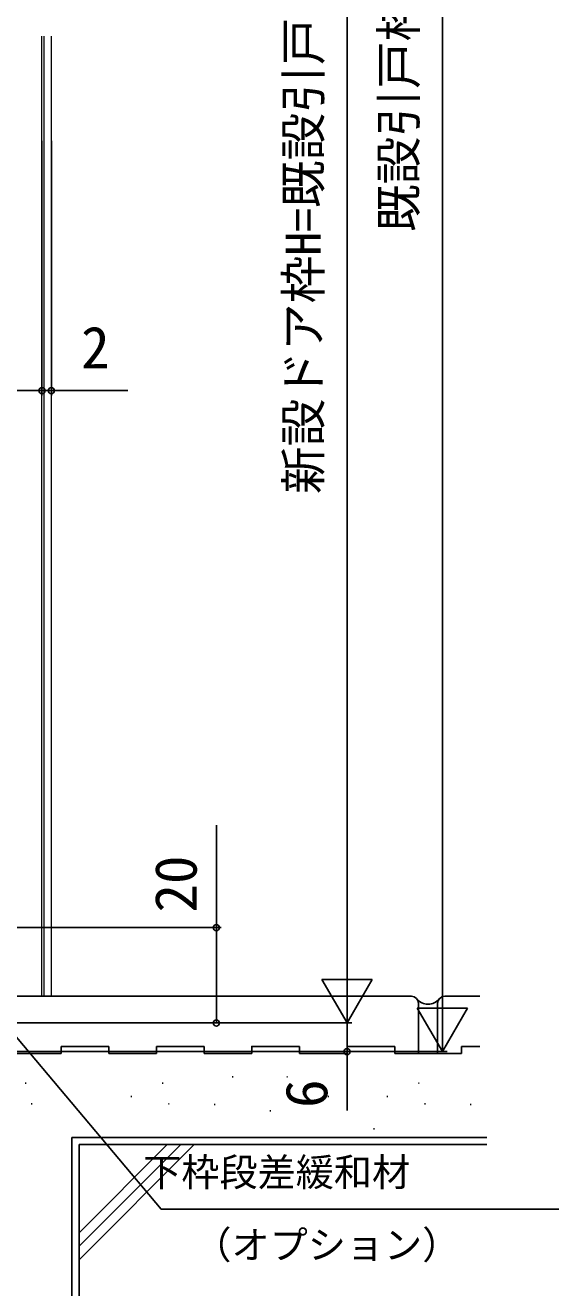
# Model space of a CAD drawing. Units: millimetres, scale not verified. Extents: x -525 to 525, y -783 to 779.
# Drawn here: x -143.4 to -31.5, y -222.6 to 42.2 of the extents above; entities that cross this region are included whole.
import ezdxf
from ezdxf.enums import TextEntityAlignment as Align

# ---------------------------------------------------------------- set-up
doc = ezdxf.new("R2010")
doc.units = ezdxf.units.MM
doc.header["$LTSCALE"] = 4
doc.layers.add('0-4_YKK_12', color=2, linetype='Continuous', lineweight=18)
doc.layers.add('0-7_YKK_D', color=6, linetype='Continuous')
doc.layers.add('0-9_YSS_K', color=3, linetype='Continuous')
doc.styles.add('ＭＳ ゴシック', font='')
doc.styles.get('ＭＳ ゴシック').set_extended_font_data('MS Gothic')

msp = doc.modelspace()

# ---------------------------------------------------------------- linework, layer by layer
at = {"layer": '0-4_YKK_12'}
for p, q in [((-139.9, -161.433), (-139.9, 39.967)), ((-139.4, -161.433), (-139.4, 39.967)), ((-137.9, -161.433), (-137.9, 39.967))]:
    msp.add_line(p, q, dxfattribs=at)
at = {"layer": '0-7_YKK_D'}
for p, q in [((-55.897, 276.467), (-55.897, -162.533)), ((-75.897, 271.466), (-75.897, -156.533)), ((-139.897, 17.969), (-139.897, -35.387)), ((-139.897, 16.969), (-139.897, -35.387)), ((-137.9, 17.969), (-137.9, -35.387)), ((-192.897, -34.387), (-139.897, -34.387)), ((-139.897, -34.387), (-142.447, -34.387)), ((-139.897, -34.387), (-137.9, -34.387)), ((-137.9, -34.387), (-121.846, -34.387)), ((-191.895, -147.033), (-102.29, -147.033)), ((-75.897, -167.033), (-75.897, -148.847)), ((-55.897, -173.033), (-55.897, -154.847)), ((-75.897, -167.033), (-81.147, -157.94)), ((-70.647, -157.94), (-81.147, -157.94)), ((-75.897, -167.033), (-70.647, -157.94)), ((-55.897, -173.033), (-61.147, -163.94)), ((-50.647, -163.94), (-61.147, -163.94)), ((-55.897, -173.033), (-50.647, -163.94)), ((-191.895, -167.033), (-102.29, -167.033)), ((-191.895, -167.033), (-74.897, -167.033)), ((-190.895, -167.033), (-74.897, -167.033)), ((-192.195, -173.033), (-74.897, -173.033)), ((-74.897, -173.033), (-54.897, -173.033))]:
    msp.add_line(p, q, dxfattribs=at)
for points in [[(-103.29, -167.033), (-103.29, -147.033), (-103.29, -125.529)], [(-156.577, -156.583), (-154.934, -158.534), (-114.892, -206.063), (-31.479, -206.063)], [(-75.897, -167.033), (-75.897, -173.033), (-75.897, -185.402)]]:
    msp.add_lwpolyline(points, dxfattribs=at)
for centre in [(-139.897, -34.387), (-139.897, -34.387), (-137.9, -34.387), (-103.29, -147.033), (-103.29, -167.033), (-75.897, -173.033)]:
    msp.add_circle(centre, 0.637, dxfattribs=at)
at = {"layer": '0-9_YSS_K'}
for p, q in [((-159.395, -161.433), (-62.398, -161.433)), ((-55.398, -161.433), (-48.024, -161.433)), ((-60.898, -173.433), (-60.898, -162.933)), ((-56.898, -173.433), (-56.898, -162.933)), ((-135.898, -171.933), (-125.898, -171.933)), ((-135.898, -173.433), (-135.898, -171.933)), ((-125.898, -173.433), (-125.898, -171.933)), ((-115.898, -171.933), (-105.898, -171.933)), ((-115.898, -173.433), (-115.898, -171.933)), ((-105.898, -173.433), (-105.898, -171.933)), ((-85.898, -173.433), (-85.898, -171.933)), ((-65.898, -173.433), (-65.898, -171.933)), ((-51.898, -171.933), (-48.024, -171.933)), ((-51.898, -173.433), (-51.898, -171.933)), ((-115.898, -173.433), (-125.898, -173.433)), ((-95.898, -173.433), (-105.898, -173.433)), ((-75.898, -173.433), (-85.898, -173.433)), ((-60.898, -173.433), (-65.898, -173.433)), ((-51.898, -173.433), (-60.898, -173.433)), ((-143.399, -179.621), (-143.199, -179.621)), ((-114.645, -179.621), (-114.445, -179.621)), ((-99.979, -178.352), (-99.779, -178.352)), ((-88.556, -178.352), (-88.356, -178.352)), ((-60.928, -179.621), (-60.728, -179.621)), ((-121.26, -182.429), (-121.06, -182.429)), ((-79.941, -182.429), (-79.741, -182.429)), ((-67.543, -182.429), (-67.343, -182.429)), ((-142.13, -183.967), (-141.93, -183.967)), ((-113.375, -183.967), (-113.175, -183.967)), ((-103.787, -184.159), (-103.587, -184.159)), ((-59.659, -183.967), (-59.459, -183.967)), ((-50.07, -184.159), (-49.87, -184.159)), ((-92.106, -185.479), (-91.906, -185.479)), ((-70.321, -189.21), (-70.121, -189.21)), ((-133.595, -191.033), (-92.56, -191.033)), ((-132.095, -192.533), (-92.56, -192.533)), ((-113.594, -192.533), (-132.095, -211.035)), ((-110.765, -192.533), (-132.095, -213.863)), ((-107.937, -192.533), (-132.095, -216.692)), ((-94.261, -191.033), (-46.534, -191.033)), ((-94.261, -192.533), (-46.534, -192.533))]:
    msp.add_line(p, q, dxfattribs=at)
for points in [[(-135.898, -173.433), (-145.898, -173.433), (-145.898, -171.933)], [(-95.898, -173.433), (-95.898, -171.933), (-85.898, -171.933)], [(-75.898, -173.433), (-75.898, -171.933), (-65.898, -171.933)], [(-133.595, -191.033), (-133.595, -229.776), (-372.8, -242.312)], [(-132.095, -192.533), (-132.095, -231.199), (-372.8, -243.814)]]:
    msp.add_lwpolyline(points, dxfattribs=at)
for centre, radius, start, end in [((-62.398, -162.933), 1.5, 0, 90), ((-55.398, -162.933), 1.5, 90, 180), ((-58.898, -160.104), 3, 218.94235, 321.05765)]:
    msp.add_arc(centre, radius, start, end, dxfattribs=at)

# ---------------------------------------------------------------- texts
at = {"layer": '0-7_YKK_D', "style": 'ＭＳ ゴシック'}
for s, height, p in [('新設ドア枠H=既設引戸枠開口高－11', 7.331, (-79.204, -56.085)), ('既設引戸枠開口高', 7.331, (-59.204, -1.13)), ('20', 8.798, (-104.79, -143.87)), ('6', 8.798, (-77.397, -184.856))]:
    msp.add_text(s, height=height, rotation=90, dxfattribs=at).set_placement(p, align=Align.BOTTOM_LEFT)
for s, height, p in [('2', 8.798, (-131.686, -32.387)), ('下枠段差緩和材', 5.865, (-118.652, -203.015)), ('（オプション）', 5.865, (-108.129, -218.257))]:
    msp.add_text(s, height=height, dxfattribs=at).set_placement(p, align=Align.BOTTOM_LEFT)

doc.saveas('drawing.dxf')
